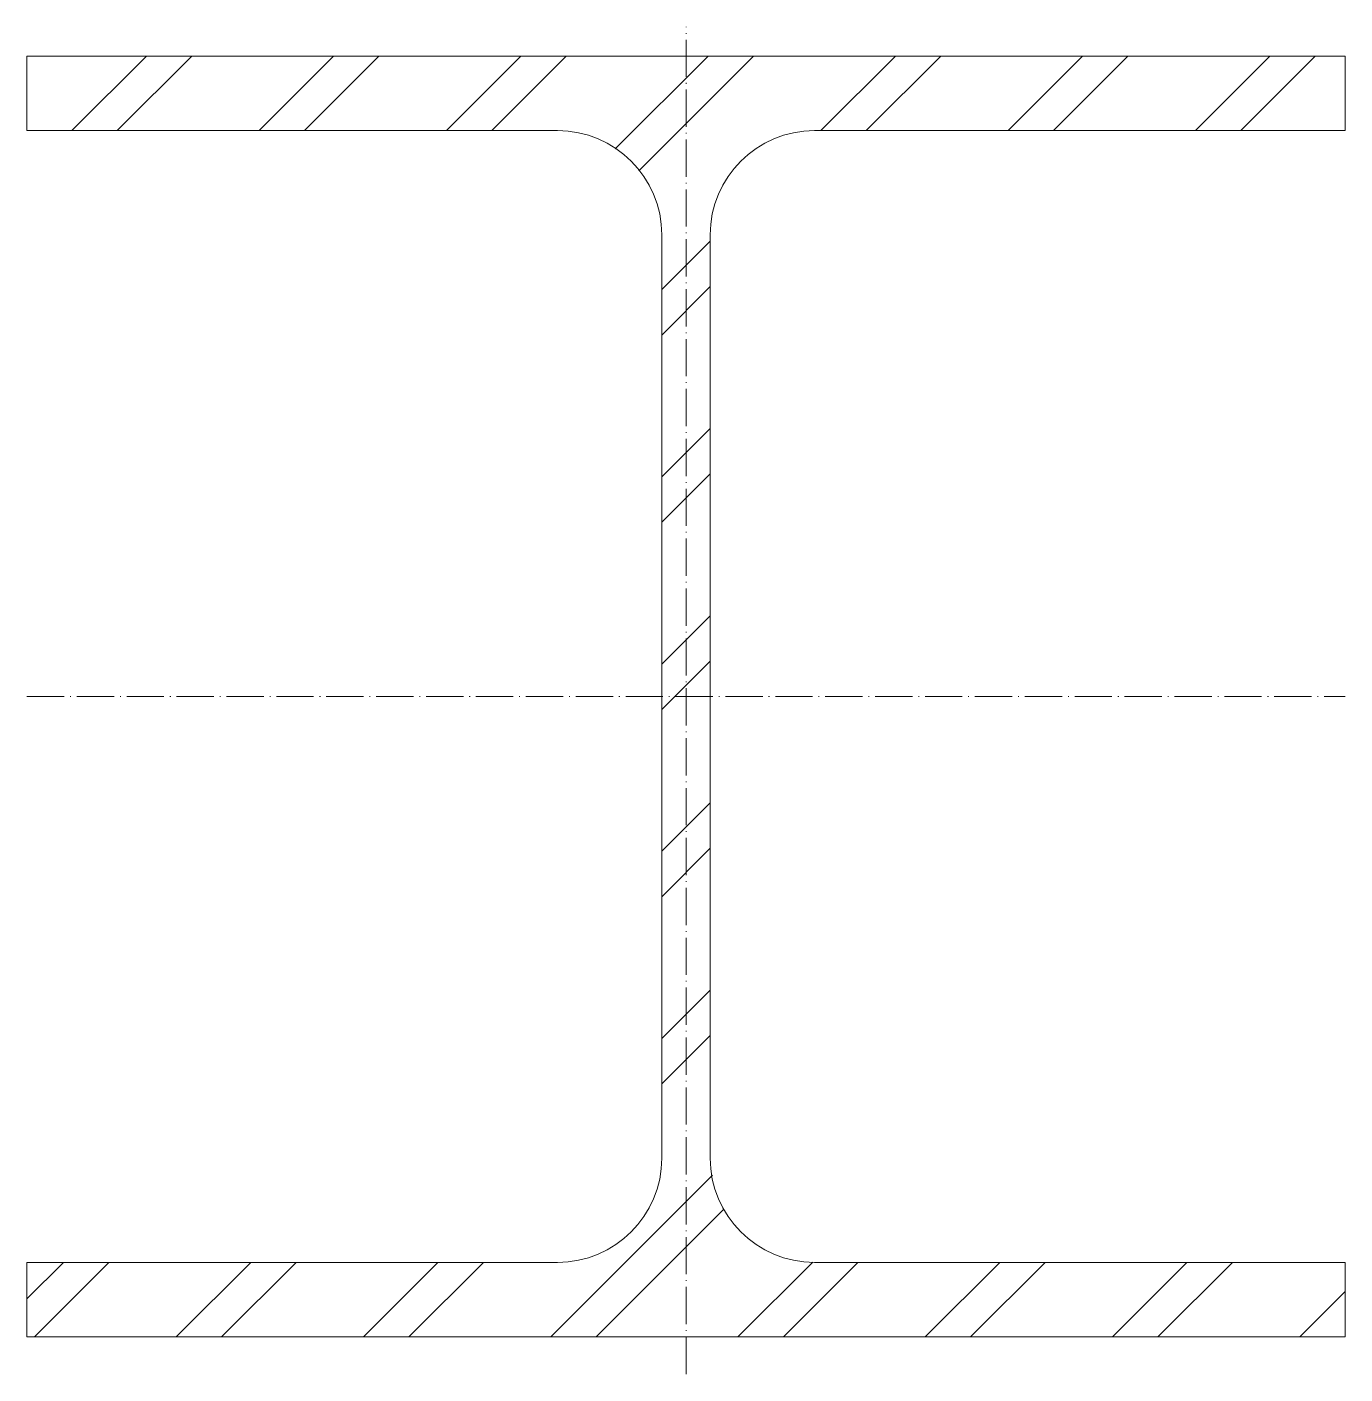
# Model space of a CAD drawing. Header units: metres. Extents: x -89 to 88, y -91 to 90.
import ezdxf

# ---------------------------------------------------------------- set-up
doc = ezdxf.new("R2010")
doc.units = ezdxf.units.M
doc.linetypes.add('MV_hartlijn_staal', pattern=[6.6, 5, -0.8, 0, -0.8])
doc.layers.add('A-DETL-GENF', color=92, linetype='Continuous', lineweight=18)

# ---------------------------------------------------------------- blocks, each defined once
blk = doc.blocks.new('28 Staalprofielen DIN_DIE_DILl 2d - DIE18-4447753-00_0 Basismaterialen')
at = {"layer": 'A-DETL-GENF', "lineweight": 13}
h = blk.add_hatch(dxfattribs=at)
h.set_pattern_fill('FP_533', color=256, style=0, pattern_type=2)
h.set_pattern_definition([(225, (1665.131, 3527.344), (12.57236, -12.57236), []), (225, (1665.131, 3508.294), (12.57236, -12.57236), [])])
h.paths.add_polyline_path([(88.5, 86), (-88.5, 86), (-88.5, 76), (-17.25, 76), (-13.63, 75.52), (-10.25, 74.12), (-7.35, 71.9), (-5.13, 69), (-3.73, 65.62), (-3.25, 62), (-3.25, -62), (-3.73, -65.62), (-5.13, -69), (-7.35, -71.9), (-10.25, -74.12), (-13.63, -75.52), (-17.25, -76), (-88.5, -76), (-88.5, -86), (88.5, -86), (88.5, -76), (17.25, -76), (13.63, -75.52), (10.25, -74.12), (7.35, -71.9), (5.13, -69), (3.73, -65.62), (3.25, -62), (3.25, 62), (3.73, 65.62), (5.13, 69), (7.35, 71.9), (10.25, 74.12), (13.63, 75.52), (17.25, 76), (88.5, 76)])
at = {"layer": 'A-DETL-GENF', "linetype": 'MV_hartlijn_staal', "lineweight": 13}
for p, q in [((0, -91), (0, 89.92)), ((-88.5, 0), (88.5, 0))]:
    blk.add_line(p, q, dxfattribs=at)
at = {"layer": 'A-DETL-GENF'}
for p, q in [((88.5, 86), (-88.5, 86)), ((-88.5, 86), (-88.5, 76)), ((88.5, 86), (-88.5, 86)), ((-88.5, 86), (-88.5, 76)), ((88.5, 76), (88.5, 86)), ((88.5, 86), (88.5, 76)), ((-88.5, 76), (-17.25, 76)), ((-88.5, 76), (-17.25, 76)), ((17.25, 76), (88.5, 76)), ((88.5, 76), (17.25, 76)), ((-3.25, 62), (-3.25, -62)), ((-3.25, -62), (-3.25, 62)), ((3.25, -62), (3.25, 62)), ((3.25, -62), (3.25, 62)), ((-17.25, -76), (-88.5, -76)), ((-88.5, -76), (-88.5, -86)), ((-88.5, -86), (-88.5, -76)), ((-88.5, -76), (-17.25, -76)), ((88.5, -76), (17.25, -76)), ((88.5, -76), (17.25, -76)), ((88.5, -86), (88.5, -76)), ((88.5, -86), (88.5, -76)), ((-88.5, -86), (88.5, -86)), ((88.5, -86), (-88.5, -86))]:
    blk.add_line(p, q, dxfattribs=at)
for centre, start, end in [((-17.25, 62), 360, 90), ((-17.25, 62), 360, 90), ((17.25, 62), 90, 180), ((17.25, 62), 90, 180), ((-17.25, -62), 270, 360), ((-17.25, -62), 270, 0), ((17.25, -62), 180, 270), ((17.25, -62), 180, 270)]:
    blk.add_arc(centre, 14, start, end, dxfattribs=at)

msp = doc.modelspace()

# ---------------------------------------------------------------- block references
msp.add_blockref('28 Staalprofielen DIN_DIE_DILl 2d - DIE18-4447753-00_0 Basismaterialen', (0, 0))

doc.saveas('drawing.dxf')
